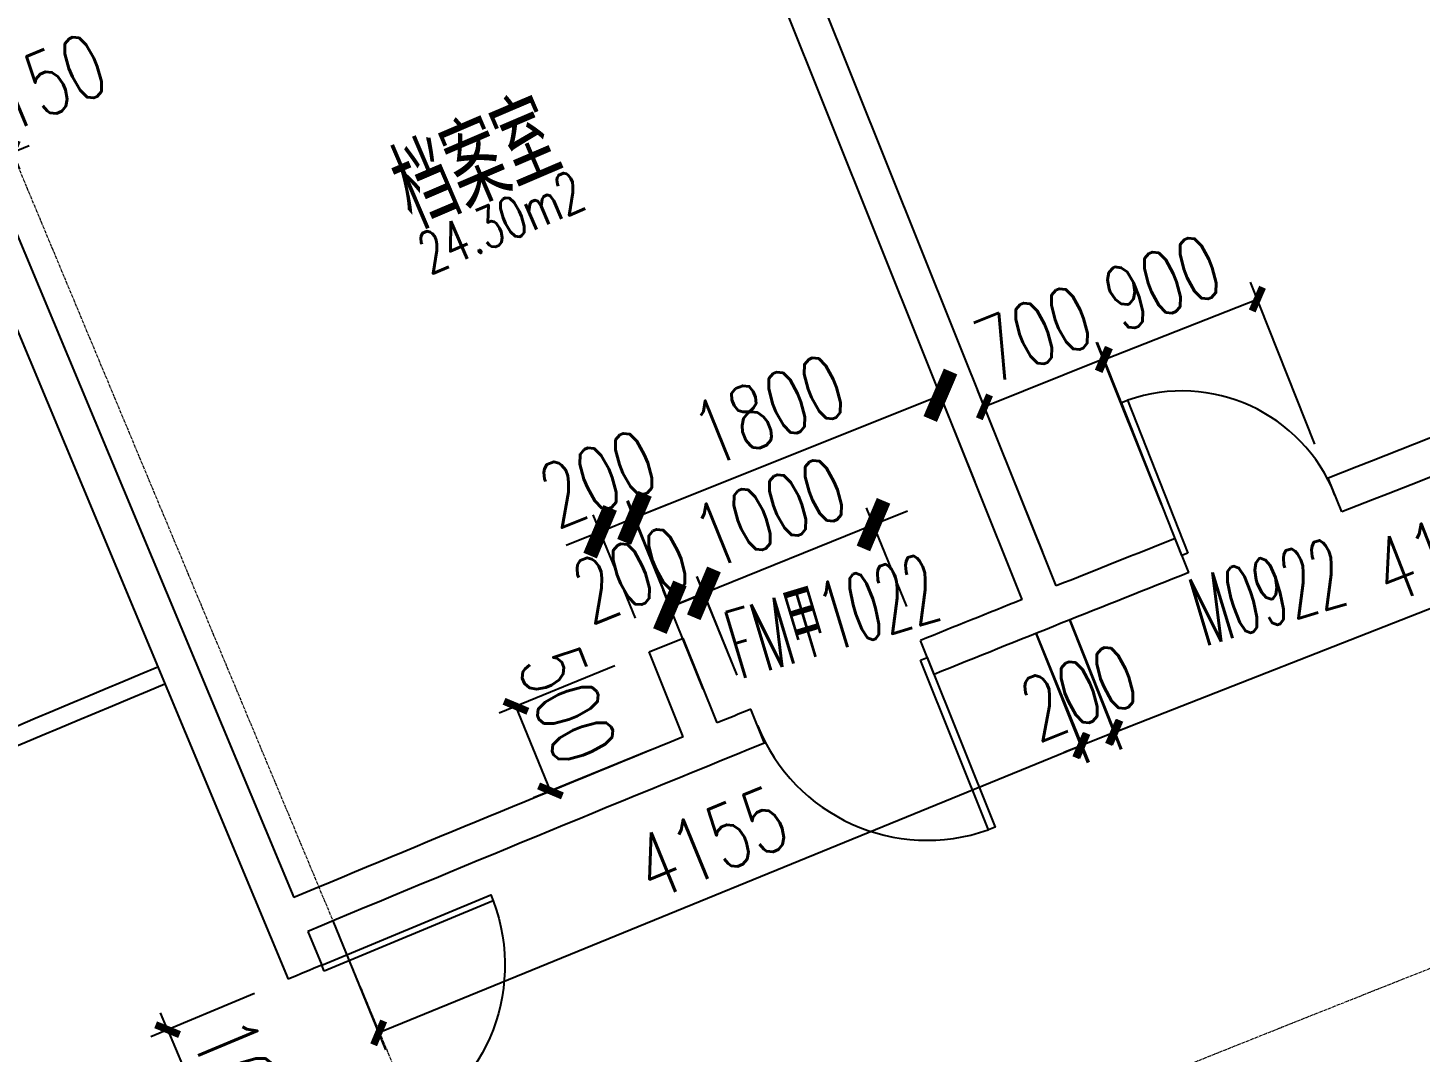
# Model space of a CAD drawing. Header units: millimetres. Extents: x -167 to 12027559, y -6694179 to 6449.
# Drawn here: x 11663045 to 11670658, y -6421630 to -6416026 of the extents above; entities that cross this region are included whole.
import ezdxf
from ezdxf.enums import TextEntityAlignment as Align

# ---------------------------------------------------------------- set-up
doc = ezdxf.new("R2010")
doc.units = ezdxf.units.MM
doc.header["$LTSCALE"] = 10
for name, pattern in [('A1-RG-AXIS$0$CENTER', [50.8, 31.75, -6.35, 6.35, -6.35]), ('A1-RI-F1$0$442 Site - clean$0$HIDDEN2', [0.1875, 0.125, -0.0625]), ('A1-RI-F1$0$442 Site - Ground$0$HIDDEN2', [0.1875, 0.125, -0.0625]), ('A1-RI-F1$0$CENTER2', [1.125, 0.75, -0.125, 0.125, -0.125]), ('A1-RI-F1$0$DASHDOT', [1, 0.5, -0.25, 0, -0.25])]:
    doc.linetypes.add(name, pattern=pattern)
for name, color, linetype in [('A1-RD-1F$0$A-GLAZ', 140, 'Continuous'), ('A1-RG-AXIS$0$A-COLU-HATH', 8, 'Continuous'), ('A1-RG-AXIS$0$A2-RG-AXIS-150$0$A-DIMS-100', 1, 'Continuous'), ('A1-RI-F1$0$0M-防火分区、防烟分区', 30, 'A1-RI-F1$0$DASHDOT'), ('A1-RI-F1$0$442 Site - Ground$0$mry-overhead', 253, 'A1-RI-F1$0$442 Site - Ground$0$HIDDEN2'), ('A1-RI-F1$0$A-DIMS-100', 1, 'Continuous'), ('A1-RI-F1$0$A-DIMS-1：100', 1, 'Continuous'), ('A1-RI-F1$0$A-DOOR', 32, 'Continuous'), ('A1-RI-F1$0$A-FIXT', 55, 'Continuous'), ('A1-RI-F1$0$A-FUZHUXIAN', 55, 'Continuous'), ('A1-RI-F1$0$A-STRS-TREA', 50, 'Continuous'), ('A1-RI-F1$0$A-SYMB-AREA', 4, 'Continuous'), ('A1-RI-F1$0$A-SYMB-NAME', 4, 'Continuous'), ('A1-RI-F1$0$A-WALL', 7, 'Continuous'), ('A1-RI-F1$0$G-ACCS', 7, 'Continuous'), ('A1-RI-F1$0$N-SYMB-DOOR', 13, 'Continuous'), ('A1-RI-F1$0$N-SYMB-DOOR1', 13, 'Continuous'), ('A1-RI-F1$0$N-SYMB-DOOR2', 13, 'Continuous'), ('A1-RI-F1$0$道路中线_内部道路', 3, 'A1-RI-F1$0$CENTER2')]:
    doc.layers.add(name, color=color, linetype=linetype)
doc.layers.add('A1-RG-AXIS$0$A-GRID', color=1, linetype='A1-RG-AXIS$0$CENTER', lineweight=9)
doc.styles.add('A1-RG-AXIS$0$A2-RG-AXIS-150$0$XD2008', font='romans.shx', dxfattribs={"width": 0.7})
doc.styles.add('A1-RI-F1$0$ECADI', font='gbeitc.shx', dxfattribs={"width": 0.7, "bigfont": 'gbcbig.shx'})
doc.styles.add('A1-RI-F1$0$ECADI-SYM', font='simplex.shx', dxfattribs={"width": 0.7, "bigfont": 'hztxt.shx'})
doc.styles.add('A1-RI-F1$0$XD2008', font='txt.shx', dxfattribs={"width": 0.7, "bigfont": 'xd-hztxt.shx'})
doc.dimstyles.new('A1-RG-AXIS$0$A2-RG-AXIS-150$0$XD100', dxfattribs={"dimscale": 100, "dimtxt": 5.5, "dimasz": 1.5, "dimexe": 1, "dimexo": 2, "dimgap": 0.5, "dimtad": 1, "dimdec": 0, "dimdsep": 46, "dimtxsty": 'A1-RG-AXIS$0$A2-RG-AXIS-150$0$XD2008', "dimblk": 'A1-RG-AXIS$0$A2-RG-AXIS-150$0$_ArchTick', "dimcen": 2.5, "dimclrt": 4, "dimaunit": 1, "dimadec": 3, "dimazin": 0, "dimtfac": 1, "dimtdec": 0, "dimtix": 1, "dimtmove": 0, "dimatfit": 3, "dimfxl": 0, "dimtolj": 1, "dimtzin": 0, "dimarcsym": 0})
doc.dimstyles.new('A1-RI-F1$0$XD100$0', dxfattribs={"dimscale": 100, "dimtxt": 3.5, "dimasz": 2, "dimexe": 1, "dimexo": 2, "dimgap": 1, "dimtad": 1, "dimdec": 0, "dimdsep": 46, "dimtxsty": 'A1-RI-F1$0$XD2008', "dimblk1": 'A1-RI-F1$0$_ArchTick', "dimblk2": 'A1-RI-F1$0$_ArchTick', "dimsah": 1, "dimcen": 2.5, "dimclrd": 1, "dimclre": 1, "dimclrt": 4, "dimaunit": 1, "dimadec": 0, "dimazin": 0, "dimtfac": 1, "dimtdec": 0, "dimtix": 1, "dimtmove": 2, "dimatfit": 3, "dimfxl": 0, "dimtolj": 1, "dimtzin": 0, "dimarcsym": 0})

# ---------------------------------------------------------------- blocks, each defined once
blk = doc.blocks.new('A1-RI-F1$0$A-X-D2-60$0$d900')
at = {"layer": 'A1-RI-F1$0$A-DOOR'}
blk.add_lwpolyline([(1255688.4, 177571.7), (1255688.4, 177606.7), (1256588.5, 177606.7), (1256588.5, 177571.7)], close=True, dxfattribs=at)
blk.add_arc((1255688.4, 177606.7), 900, 270.04509, 357.6771, dxfattribs=at)
blk = doc.blocks.new('A1-RI-F1$0$A-X-D2-60$0$d1000')
at = {"layer": 'A1-RI-F1$0$A-DOOR'}
blk.add_lwpolyline([(1257258.4, 175906.7), (1257258.4, 175941.7), (1256258.2, 175941.7), (1256258.2, 175906.7)], close=True, dxfattribs=at)
blk.add_arc((1257257.6, 175941.7), 1000, 182.00579, 269.95491, dxfattribs=at)
blk = doc.blocks.new('A1-RI-F1$0$5erhfh')
at = {"layer": 'A1-RI-F1$0$A-SYMB-AREA', "style": 'A1-RI-F1$0$ECADI', "width": 0.7}
blk.add_attdef('340M2', text='', height=2.5, dxfattribs=at).set_placement((0, 1.25), align=Align.MIDDLE_LEFT)
at = {"layer": 'A1-RI-F1$0$A-SYMB-NAME', "style": 'A1-RI-F1$0$ECADI', "width": 0.7}
blk.add_attdef('CHINESENAME', (-12.29, 3.09), '', height=4.5, dxfattribs=at)
blk = doc.blocks.new('A1-RG-AXIS$0$A2-RG-AXIS-150$0$_ArchTick')
at = {"color": 0, "linetype": 'ByBlock', "const_width": 0.4}
blk.add_lwpolyline([(-0.5, -0.5), (0.5, 0.5)], dxfattribs=at)
blk = doc.blocks.new('*D681')
at = {"layer": 'A1-RG-AXIS$0$A2-RG-AXIS-150$0$A-DIMS-100', "color": 0, "lineweight": -2, "ltscale": 3}
for p, q in [((11670910, -6387267.3), (11670915.9, -6387284)), ((11580897.2, -6435951), (11580908, -6435965))]:
    blk.add_line(p, q, dxfattribs=at)
blk.add_arc((11778731.9, -6694178.6), 325182.4, 109.357031, 127.456634, dxfattribs=at)
at = {"layer": 'Defpoints', "color": 0, "ltscale": 3}
for p in [(11670976.3, -6387456), (11639299.9, -6400406.2), (11581018.9, -6436109.7), (11778731.9, -6694178.6)]:
    blk.add_point(p, dxfattribs=at)
at = {"layer": 'A1-RG-AXIS$0$A2-RG-AXIS-150$0$A-DIMS-100', "color": 0, "lineweight": -2, "ltscale": 3, "xscale": 150, "yscale": 150, "zscale": 150}
for p, rotation in [((11670949, -6387378.3), 19.35703132825471), ((11580968.8, -6436044.4), 217.4566338573137)]:
    blk.add_blockref('A1-RG-AXIS$0$A2-RG-AXIS-150$0$_ArchTick', p, dxfattribs=dict(at, rotation=rotation))
at = {"layer": 'A1-RG-AXIS$0$A2-RG-AXIS-150$0$A-DIMS-100', "color": 4, "ltscale": 3, "insert": (11623903.2, -6407910.6), "char_height": 375, "attachment_point": 5, "rotation": 28.40683, "style": 'A1-RG-AXIS$0$A2-RG-AXIS-150$0$XD2008'}
blk.add_mtext('\\A1;18°5\'59"', dxfattribs=at)
blk = doc.blocks.new('A1-RG-AXIS$0$colu')
at = {"layer": 'A1-RG-AXIS$0$A-COLU-HATH', "linetype": 'ByBlock'}
h = blk.add_hatch(dxfattribs=at)
h.set_pattern_fill('ANSI31', color=256, scale=888, angle=11, style=0)
h.set_pattern_definition([(56, (-5304, 12651), (-92.02317055, 62.0704123), [])])
h.paths.add_polyline_path([(11591264.2, -6433838.8), (11591158.5, -6433556.8), (11590222.1, -6433907.7), (11590399.9, -6434382.1)])
h.paths.add_polyline_path([(11582705.6, -6437301.3), (11582516, -6436795.2), (11581579.6, -6437146.1), (11581701, -6437474.4)])
h.paths.add_polyline_path([(11590471.6, -6449023.6), (11591079.8, -6449817.4), (11591635.4, -6449391.7), (11591027.3, -6448597.9)])
h.paths.add_polyline_path([(11597647.1, -6443800.1), (11598173.7, -6444529.9), (11598741.4, -6444120.4), (11598214.8, -6443390.5)])
h.paths.add_polyline_path([(11585545.5, -6442593.7), (11586153.7, -6443387.5), (11586709.3, -6442961.8), (11586101.2, -6442168)])
h.paths.add_polyline_path([(11592849.2, -6437150.3), (11593375.8, -6437880.2), (11593943.4, -6437470.6), (11593416.8, -6436740.7)])
h.paths.add_polyline_path([(11606394.6, -6455923.8), (11606921.2, -6456653.6), (11607488.9, -6456244), (11606962.3, -6455514.2)])
h.paths.add_polyline_path([(11601625.9, -6449314.5), (11602152.5, -6450044.4), (11602720.2, -6449634.8), (11602193.6, -6448905)])
edge = h.paths.add_edge_path()
edge.add_arc((11595249.5, -6454684.4), 425, 0, 360)
edge = h.paths.add_edge_path()
edge.add_arc((11600175.9, -6461114.9), 425, 0, 360)
h.paths.add_polyline_path([(11613306.9, -6451073.5), (11613812.4, -6451818.2), (11614391.5, -6451425.1), (11613886.1, -6450680.4)])
h.paths.add_polyline_path([(11620355.7, -6446423.7), (11620839.5, -6447182.6), (11621429.7, -6446806.3), (11620945.9, -6446047.4)])
h.paths.add_polyline_path([(11615974.2, -6439551.7), (11616458.1, -6440310.5), (11617048.3, -6439934.2), (11616564.5, -6439175.3)])
h.paths.add_polyline_path([(11608730, -6444330.1), (11609235.4, -6445074.8), (11609814.6, -6444681.6), (11609309.2, -6443937)])
h.paths.add_polyline_path([(11600306.1, -6431918.8), (11600811.6, -6432663.5), (11601390.7, -6432270.4), (11600885.3, -6431525.7)])
h.paths.add_polyline_path([(11607910.2, -6426903.7), (11608394.1, -6427662.5), (11608984.3, -6427286.2), (11608500.5, -6426527.3)])
h.paths.add_polyline_path([(11630302.3, -6423284.6), (11630692.9, -6423982.7), (11631129.2, -6423738.6), (11630738.6, -6423040.4)])
h.paths.add_polyline_path([(11626248.1, -6416039.2), (11626638.7, -6416737.4), (11627075.1, -6416493.2), (11626684.4, -6415795.1)])
h.paths.add_polyline_path([(11627535, -6441978.3), (11627996.9, -6442750.7), (11628597.7, -6442391.5), (11628135.8, -6441619.1)])
h.paths.add_polyline_path([(11634839, -6437740.8), (11635278.5, -6438526.2), (11635889.4, -6438184.4), (11635449.9, -6437399)])
h.paths.add_polyline_path([(11615655.2, -6422108.9), (11616117.1, -6422881.3), (11616717.9, -6422522.1), (11616256, -6421749.7)])
h.paths.add_polyline_path([(11619863.2, -6429146.9), (11620325, -6429919.3), (11620925.8, -6429560.1), (11620464, -6428787.6)])
h.paths.add_polyline_path([(11630859.3, -6430628.5), (11631298.8, -6431413.9), (11631909.7, -6431072.1), (11631470.2, -6430286.7)])
h.paths.add_polyline_path([(11627538.8, -6424694.4), (11627978.3, -6425479.8), (11628589.1, -6425138), (11628149.7, -6424352.6)])
h.paths.add_polyline_path([(11623352.7, -6434983.2), (11623814.5, -6435755.7), (11624415.3, -6435396.5), (11623953.5, -6434624)])
h.paths.add_polyline_path([(11623534.7, -6417538.5), (11623974.1, -6418323.9), (11624585, -6417982.1), (11624145.5, -6417196.7)])
h.paths.add_polyline_path([(11635339.1, -6420464.1), (11635755.9, -6421261.8), (11636376.3, -6420937.7), (11635959.6, -6420140)])
h.paths.add_polyline_path([(11645506.5, -6407137.9), (11645842, -6407864.2), (11645388.1, -6408073.9), (11645052.6, -6407347.6)])
h.paths.add_polyline_path([(11648218.5, -6414201.1), (11648554, -6414927.4), (11649007.9, -6414717.7), (11648672.4, -6413991.5)])
h.paths.add_polyline_path([(11649797, -6429903.6), (11650190.6, -6430712.9), (11650820.1, -6430406.7), (11650426.4, -6429597.4)])
h.paths.add_polyline_path([(11632162.7, -6412872.3), (11631542.2, -6413196.4), (11632283.1, -6414614.6), (11632903.5, -6414290.4)])
h.paths.add_polyline_path([(11648552.6, -6404922.5), (11647914.6, -6405210.5), (11648572.8, -6406668.9), (11649210.9, -6406380.9)])
h.paths.add_polyline_path([(11638487.9, -6426491.2), (11638904.6, -6427288.9), (11639525, -6426964.7), (11639108.3, -6426167.1)])
h.paths.add_polyline_path([(11646232.1, -6422574.6), (11646625.7, -6423383.9), (11647255.2, -6423077.7), (11646861.6, -6422268.4)])
h.paths.add_polyline_path([(11643257.7, -6416459.6), (11643651.4, -6417268.9), (11644280.8, -6416962.8), (11643887.2, -6416153.4)])
edge = h.paths.add_edge_path()
edge.add_arc((11640554, -6410100.5), 425, 0, 360)
h.paths.add_polyline_path([(11642261.7, -6433714.8), (11642678.5, -6434512.5), (11643298.9, -6434188.4), (11642882.2, -6433390.7)])
h.paths.add_polyline_path([(11657438.5, -6426310.3), (11657808.8, -6427130.6), (11658446.8, -6426842.6), (11658076.5, -6426022.3)])
h.paths.add_polyline_path([(11654085.6, -6418882), (11654455.8, -6419702.3), (11655093.8, -6419414.3), (11654723.6, -6418594)])
h.paths.add_polyline_path([(11659423.4, -6409140.7), (11659769.9, -6409971.3), (11660416, -6409701.8), (11660069.4, -6408871.2)])
h.paths.add_polyline_path([(11651288, -6412684.1), (11651658.2, -6413504.4), (11652296.3, -6413216.4), (11651926, -6412396.1)])
h.paths.add_polyline_path([(11672567.5, -6404094.9), (11672841.4, -6404846.5), (11673311.2, -6404675.2), (11673037.2, -6403923.6)])
h.paths.add_polyline_path([(11669749.3, -6396288.4), (11670092.2, -6397229.1), (11670561.8, -6397057.7), (11670219.1, -6396117.2)])
h.paths.add_polyline_path([(11678236.4, -6409177.5), (11678567.9, -6410121), (11679228.3, -6409889), (11678896.8, -6408945.5)])
h.paths.add_polyline_path([(11675949.4, -6402667.6), (11676280.8, -6403611.1), (11676941.3, -6403379), (11676609.8, -6402435.6)])
h.paths.add_polyline_path([(11662041.8, -6415416.4), (11662388.4, -6416247), (11663034.4, -6415977.4), (11662687.8, -6415146.8)])
h.paths.add_polyline_path([(11670094.3, -6412180.7), (11670416.9, -6413020.9), (11671070.4, -6412770), (11670747.8, -6411929.8)])
h.paths.add_polyline_path([(11656265.8, -6401573.1), (11656650.9, -6402495.9), (11657296.9, -6402226.4), (11656911.8, -6401303.5)])
h.paths.add_polyline_path([(11664718.2, -6398177.2), (11665076.6, -6399110.8), (11665730.1, -6398859.9), (11665371.7, -6397926.3)])
h.paths.add_polyline_path([(11667657.1, -6405832.5), (11667979.7, -6406672.7), (11668633.2, -6406421.8), (11668310.6, -6405581.6)])
h.paths.add_polyline_path([(11673264.6, -6395025.5), (11673596.1, -6395968.9), (11674256.5, -6395736.9), (11673925, -6394793.5)])
edge = h.paths.add_edge_path()
edge.add_arc((11681417.1, -6417175.4), 425, 0, 360)
h.paths.add_polyline_path([(11673015.3, -6419789.2), (11673337.9, -6420629.5), (11673991.4, -6420378.6), (11673668.8, -6419538.4)])
h.paths.add_polyline_path([(11665180.1, -6422937.9), (11665526.7, -6423768.5), (11666172.7, -6423499), (11665826.1, -6422668.4)])
blk = doc.blocks.new('A1-RI-F1$0$_ArchTick')
at = {"color": 0, "linetype": 'ByBlock', "const_width": 0.4}
blk.add_lwpolyline([(-0.5, -0.5), (0.5, 0.5)], dxfattribs=at)
blk = doc.blocks.new('*D226')
at = {"layer": 'A1-RI-F1$0$A-DIMS-100', "color": 1, "lineweight": -2}
for p, q in [((11668742, -6419264.9), (11669025.1, -6419972)), ((11668556.3, -6419339.3), (11668839.5, -6420046.3)), ((11668987.9, -6419879.1), (11668802.3, -6419953.5)), ((11668987.9, -6419879.1), (11669080.8, -6419841.9)), ((11668802.3, -6419953.5), (11668709.5, -6419990.7))]:
    blk.add_line(p, q, dxfattribs=at)
at = {"layer": 'Defpoints', "color": 0}
for p in [(11668667.6, -6419079.3), (11668482, -6419153.6), (11668802.3, -6419953.5)]:
    blk.add_point(p, dxfattribs=at)
at = {"layer": 'A1-RI-F1$0$A-DIMS-100', "color": 1, "lineweight": -2, "xscale": 100, "yscale": 100, "zscale": 100}
for p, rotation in [((11668987.9, -6419879.1), 201.8251562226424), ((11668802.3, -6419953.5), 21.82515622264239)]:
    blk.add_blockref('A1-RI-F1$0$_ArchTick', p, dxfattribs=dict(at, rotation=rotation))
at = {"layer": 'A1-RI-F1$0$A-DIMS-100', "color": 4, "insert": (11668792.9, -6419661), "char_height": 350, "attachment_point": 5, "rotation": 21.82516, "style": 'A1-RI-F1$0$XD2008'}
blk.add_mtext('\\A1;200', dxfattribs=at)
blk = doc.blocks.new('*D227')
at = {"layer": 'A1-RI-F1$0$A-DIMS-100', "color": 1, "lineweight": -2}
for p, q in [((11672608.6, -6417749.3), (11672886.3, -6418457.9)), ((11668981.9, -6419880.9), (11672849.8, -6418364.8)), ((11668740.6, -6419265.5), (11669018.3, -6419974))]:
    blk.add_line(p, q, dxfattribs=at)
at = {"layer": 'Defpoints', "color": 0}
for p in [(11672535.6, -6417563.1), (11672849.8, -6418364.8), (11668667.6, -6419079.3)]:
    blk.add_point(p, dxfattribs=at)
at = {"layer": 'A1-RI-F1$0$A-DIMS-100', "color": 1, "lineweight": -2, "xscale": 100, "yscale": 100, "zscale": 100}
for p, rotation in [((11672849.8, -6418364.8), 21.40413446445439), ((11668981.9, -6419880.9), 201.4041344644544)]:
    blk.add_blockref('A1-RI-F1$0$_ArchTick', p, dxfattribs=dict(at, rotation=rotation))
at = {"layer": 'A1-RI-F1$0$A-DIMS-100', "color": 4, "insert": (11670815.5, -6418866.8), "char_height": 350, "attachment_point": 5, "rotation": 21.40413, "style": 'A1-RI-F1$0$XD2008'}
blk.add_mtext('\\A1;4155', dxfattribs=at)
blk = doc.blocks.new('*D228')
at = {"layer": 'A1-RI-F1$0$A-DIMS-100', "color": 1, "lineweight": -2}
for p, q in [((11668557.7, -6419338.7), (11668846, -6420043.7)), ((11668808.2, -6419951.1), (11664962.9, -6421524)), ((11664712.4, -6420911.6), (11665000.7, -6421616.5))]:
    blk.add_line(p, q, dxfattribs=at)
at = {"layer": 'Defpoints', "color": 0}
for p in [(11668482, -6419153.6), (11664636.6, -6420726.5), (11664962.9, -6421524)]:
    blk.add_point(p, dxfattribs=at)
at = {"layer": 'A1-RI-F1$0$A-DIMS-100', "color": 1, "lineweight": -2, "xscale": 100, "yscale": 100, "zscale": 100}
for p, rotation in [((11668808.2, -6419951.1), 22.24618074132952), ((11664962.9, -6421524), 202.2461807413295)]:
    blk.add_blockref('A1-RI-F1$0$_ArchTick', p, dxfattribs=dict(at, rotation=rotation))
at = {"layer": 'A1-RI-F1$0$A-DIMS-100', "color": 4, "insert": (11666781.4, -6420483), "char_height": 350, "attachment_point": 5, "rotation": 22.24618, "style": 'A1-RI-F1$0$XD2008'}
blk.add_mtext('\\A1;4155', dxfattribs=at)
blk = doc.blocks.new('*D367')
at = {"layer": 'A1-RI-F1$0$A-DIMS-100', "color": 1, "lineweight": -2}
for p, q in [((11666253.9, -6419516.8), (11665620.9, -6419775.2)), ((11665902.5, -6420200.3), (11665713.5, -6419737.4)), ((11666442.9, -6419979.7), (11665809.9, -6420238.1))]:
    blk.add_line(p, q, dxfattribs=at)
at = {"layer": 'Defpoints', "color": 0}
for p in [(11666439.1, -6419441.2), (11665713.5, -6419737.4), (11666628.1, -6419904.1)]:
    blk.add_point(p, dxfattribs=at)
at = {"layer": 'A1-RI-F1$0$A-DIMS-100', "color": 1, "lineweight": -2, "xscale": 100, "yscale": 100, "zscale": 100}
for p, rotation in [((11665713.5, -6419737.4), 112.2112493053687), ((11665902.5, -6420200.3), 292.2112493053687)]:
    blk.add_blockref('A1-RI-F1$0$_ArchTick', p, dxfattribs=dict(at, rotation=rotation))
at = {"layer": 'A1-RI-F1$0$A-DIMS-100', "color": 4, "insert": (11665997.5, -6419732.1), "char_height": 350, "attachment_point": 5, "rotation": 292.21125, "style": 'A1-RI-F1$0$XD2008'}
blk.add_mtext('\\A1;500', dxfattribs=at)
blk = doc.blocks.new('*D368')
at = {"layer": 'A1-RI-F1$0$A-DIMS-100', "color": 1, "lineweight": -2}
for p, q in [((11666551.7, -6419179.1), (11666321.2, -6418614.5)), ((11666359, -6418707.1), (11666544.2, -6418631.5)), ((11666366.6, -6419254.7), (11666136, -6418690.1)), ((11666173.8, -6418782.7), (11666359, -6418707.1)), ((11666173.8, -6418782.7), (11665988.7, -6418858.3))]:
    blk.add_line(p, q, dxfattribs=at)
at = {"layer": 'Defpoints', "color": 0}
for p in [(11666359, -6418707.1), (11666627.3, -6419364.3), (11666442.2, -6419439.9)]:
    blk.add_point(p, dxfattribs=at)
at = {"layer": 'A1-RI-F1$0$A-DIMS-100', "color": 1, "lineweight": -2, "xscale": 200, "yscale": 200, "zscale": 200}
for p, rotation in [((11666359, -6418707.1), 202.2112493050456), ((11666173.8, -6418782.7), 22.21124930504551)]:
    blk.add_blockref('A1-RI-F1$0$_ArchTick', p, dxfattribs=dict(at, rotation=rotation))
at = {"layer": 'A1-RI-F1$0$A-DIMS-100', "color": 4, "insert": (11666162.5, -6418490.3), "char_height": 350, "attachment_point": 5, "rotation": 22.21125, "style": 'A1-RI-F1$0$XD2008'}
blk.add_mtext('\\A1;200', dxfattribs=at)
blk = doc.blocks.new('*D369')
at = {"layer": 'A1-RI-F1$0$A-DIMS-100', "color": 1, "lineweight": -2}
for p, q in [((11668224, -6418509.4), (11667997.2, -6417943.3)), ((11666363.4, -6418705.3), (11668034.4, -6418036.1)), ((11666553, -6419178.6), (11666326.3, -6418612.5))]:
    blk.add_line(p, q, dxfattribs=at)
at = {"layer": 'Defpoints', "color": 0}
for p in [(11668034.4, -6418036.1), (11668298.3, -6418695.1), (11666627.3, -6419364.3)]:
    blk.add_point(p, dxfattribs=at)
at = {"layer": 'A1-RI-F1$0$A-DIMS-100', "color": 1, "lineweight": -2, "xscale": 200, "yscale": 200, "zscale": 200}
for p, rotation in [((11668034.4, -6418036.1), 21.82530261012198), ((11666363.4, -6418705.3), 201.825302610122)]:
    blk.add_blockref('A1-RI-F1$0$_ArchTick', p, dxfattribs=dict(at, rotation=rotation))
at = {"layer": 'A1-RI-F1$0$A-DIMS-100', "color": 4, "insert": (11667096.7, -6418115.4), "char_height": 350, "attachment_point": 5, "rotation": 21.8253, "style": 'A1-RI-F1$0$XD2008'}
blk.add_mtext('\\A1;1800', dxfattribs=at)
blk = doc.blocks.new('A1-RD-1F')
at = {"layer": 'A1-RD-1F$0$A-GLAZ', "ltscale": 0.25}
for radius, start, end in [(292800, 108.984811, 127.828852), (292500, 108.926088, 127.887577)]:
    blk.add_arc((11778729.3, -6694180.2), radius, start, end, dxfattribs=at)
blk = doc.blocks.new('*D629')
at = {"layer": 'A1-RI-F1$0$A-DIMS-100', "color": 1, "lineweight": -2}
for p, q in [((11670081.2, -6418303), (11669730.7, -6417417)), ((11668930.6, -6417841.1), (11669767.5, -6417510)), ((11669244.3, -6418634), (11668893.8, -6417748.1))]:
    blk.add_line(p, q, dxfattribs=at)
at = {"layer": 'Defpoints', "color": 0}
for p in [(11669767.5, -6417510), (11670154.7, -6418488.9), (11669317.8, -6418820)]:
    blk.add_point(p, dxfattribs=at)
at = {"layer": 'A1-RI-F1$0$A-DIMS-100', "color": 1, "lineweight": -2, "xscale": 100, "yscale": 100, "zscale": 100}
for p, rotation in [((11669767.5, -6417510), 21.58344184262928), ((11668930.6, -6417841.1), 201.5834418426292)]:
    blk.add_blockref('A1-RI-F1$0$_ArchTick', p, dxfattribs=dict(at, rotation=rotation))
at = {"layer": 'A1-RI-F1$0$A-DIMS-100', "color": 4, "insert": (11669247.9, -6417419.8), "char_height": 350, "attachment_point": 5, "rotation": 21.58344, "style": 'A1-RI-F1$0$XD2008'}
blk.add_mtext('\\A1;900', dxfattribs=at)
blk = doc.blocks.new('*D630')
at = {"layer": 'A1-RI-F1$0$A-DIMS-100', "color": 1, "lineweight": -2}
for p, q in [((11669243.5, -6418634.3), (11668887.9, -6417746.4)), ((11668925, -6417839.2), (11668275.2, -6418099.4)), ((11668593.7, -6418894.6), (11668238, -6418006.6))]:
    blk.add_line(p, q, dxfattribs=at)
at = {"layer": 'Defpoints', "color": 0}
for p in [(11668275.2, -6418099.4), (11669317.8, -6418820), (11668668, -6419080.3)]:
    blk.add_point(p, dxfattribs=at)
at = {"layer": 'A1-RI-F1$0$A-DIMS-100', "color": 1, "lineweight": -2, "xscale": 100, "yscale": 100, "zscale": 100}
for p, rotation in [((11668925, -6417839.2), 21.82530261004787), ((11668275.2, -6418099.4), 201.8253026100479)]:
    blk.add_blockref('A1-RI-F1$0$_ArchTick', p, dxfattribs=dict(at, rotation=rotation))
at = {"layer": 'A1-RI-F1$0$A-DIMS-100', "color": 4, "insert": (11668544.9, -6417697.7), "char_height": 350, "attachment_point": 5, "rotation": 21.8253, "style": 'A1-RI-F1$0$XD2008'}
blk.add_mtext('\\A1;700', dxfattribs=at)
blk = doc.blocks.new('A1-RI-F1$0$mc')
at = {"layer": 'A1-RI-F1$0$N-SYMB-DOOR', "style": 'A1-RI-F1$0$ECADI-SYM', "width": 0.7}
for tag, p in [('门窗主编号1', (55.7, -311.3)), ('门窗主编号2', (667.6, -311.3))]:
    blk.add_attdef(tag, p, '', height=180, dxfattribs=at)
at = {"layer": 'A1-RI-F1$0$N-SYMB-DOOR', "style": 'A1-RI-F1$0$ECADI-SYM', "width": 0.7, "flags": 1}
for tag, p in [('洞口尺寸(宽X高)', (55.6, -717.2)), ('备注', (57.1, -921.2))]:
    blk.add_attdef(tag, p, '', height=180, dxfattribs=at)
at = {"layer": 'A1-RI-F1$0$N-SYMB-DOOR1', "style": 'A1-RI-F1$0$ECADI-SYM', "width": 0.7}
blk.add_attdef('门窗辅编号1', (55.7, -516.1), '', height=180, dxfattribs=at)
at = {"layer": 'A1-RI-F1$0$N-SYMB-DOOR2', "style": 'A1-RI-F1$0$ECADI-SYM', "width": 0.7}
blk.add_attdef('门窗辅编号2', (311.5, -516.1), '', height=180, dxfattribs=at)
blk = doc.blocks.new('*D642')
at = {"layer": 'A1-RI-F1$0$A-DIMS-1：100', "color": 1, "linetype": 'ByBlock', "lineweight": -2}
for p, q in [((11664283.3, -6421307.8), (11663716.6, -6421545)), ((11663808.8, -6421506.4), (11663770.2, -6421414.2)), ((11663808.8, -6421506.4), (11664195, -6422428.9)), ((11664669.4, -6422230.3), (11664102.8, -6422467.5)), ((11664195, -6422428.9), (11664233.6, -6422521.1))]:
    blk.add_line(p, q, dxfattribs=at)
at = {"layer": 'Defpoints', "color": 0, "linetype": 'ByBlock'}
for p in [(11664467.7, -6421230.6), (11664853.9, -6422153), (11664195, -6422428.9)]:
    blk.add_point(p, dxfattribs=at)
at = {"layer": 'A1-RI-F1$0$A-DIMS-1：100', "color": 1, "linetype": 'ByBlock', "lineweight": -2, "xscale": 100, "yscale": 100, "zscale": 100}
for p, rotation in [((11663808.8, -6421506.4), 292.7156393769997), ((11664195, -6422428.9), 112.7156393769998)]:
    blk.add_blockref('A1-RI-F1$0$_ArchTick', p, dxfattribs=dict(at, rotation=rotation))
at = {"layer": 'A1-RI-F1$0$A-DIMS-1：100', "color": 4, "linetype": 'ByBlock', "insert": (11664255.6, -6421861.5), "char_height": 350, "attachment_point": 5, "rotation": 292.71564, "style": 'A1-RI-F1$0$XD2008'}
blk.add_mtext('\\A1;1000', dxfattribs=at)
blk = doc.blocks.new('*D645')
at = {"layer": 'A1-RI-F1$0$A-DIMS-1：100', "color": 1, "linetype": 'ByBlock', "lineweight": -2}
for p, q in [((11662788.4, -6416296.8), (11662998.3, -6416799.9)), ((11662650, -6416354.6), (11662859.9, -6416857.7)), ((11662959.8, -6416707.6), (11663052.1, -6416669.1)), ((11662821.4, -6416765.4), (11662729.1, -6416803.9)), ((11662821.4, -6416765.4), (11662959.8, -6416707.6))]:
    blk.add_line(p, q, dxfattribs=at)
at = {"layer": 'Defpoints', "color": 0, "linetype": 'ByBlock'}
for p in [(11662711.4, -6416112.2), (11662573, -6416170), (11662959.8, -6416707.6)]:
    blk.add_point(p, dxfattribs=at)
at = {"layer": 'A1-RI-F1$0$A-DIMS-1：100', "color": 1, "linetype": 'ByBlock', "lineweight": -2, "xscale": 100, "yscale": 100, "zscale": 100}
for p, rotation in [((11662959.8, -6416707.6), 202.647871445773), ((11662821.4, -6416765.4), 22.64787144577307)]:
    blk.add_blockref('A1-RI-F1$0$_ArchTick', p, dxfattribs=dict(at, rotation=rotation))
at = {"layer": 'A1-RI-F1$0$A-DIMS-1：100', "color": 4, "linetype": 'ByBlock', "insert": (11663153.2, -6416324.4), "char_height": 350, "attachment_point": 5, "rotation": 22.64787, "style": 'A1-RI-F1$0$XD2008'}
blk.add_mtext('\\A1;150', dxfattribs=at)
blk = doc.blocks.new('A1-RI-F1$0$A$C6B365CFD')
at = {"layer": 'A1-RI-F1$0$道路中线_内部道路', "ltscale": 10}
blk.add_arc((240588.4, -192829.3), 331118.5, 95.274126, 136.563345, dxfattribs=at)
blk = doc.blocks.new('*D93')
at = {"layer": 'A1-RI-F1$0$A-DIMS-100', "color": 1, "lineweight": -2}
for p, q in [((11666923, -6419567.8), (11666702.8, -6419027.5)), ((11666737.8, -6419643.2), (11666517.6, -6419103)), ((11666555.3, -6419195.6), (11666740.5, -6419120.1))]:
    blk.add_line(p, q, dxfattribs=at)
at = {"layer": 'Defpoints', "color": 0}
for p in [(11666740.5, -6419120.1), (11666998.4, -6419753), (11666813.2, -6419828.5)]:
    blk.add_point(p, dxfattribs=at)
at = {"layer": 'A1-RI-F1$0$A-DIMS-100', "color": 1, "lineweight": -2, "xscale": 200, "yscale": 200, "zscale": 200}
for p, rotation in [((11666740.5, -6419120.1), 22.17322565208337), ((11666555.3, -6419195.6), 202.1732256520834)]:
    blk.add_blockref('A1-RI-F1$0$_ArchTick', p, dxfattribs=dict(at, rotation=rotation))
at = {"layer": 'A1-RI-F1$0$A-DIMS-100', "color": 4, "insert": (11666344.1, -6419015.5), "char_height": 350, "attachment_point": 5, "rotation": 22.17323, "style": 'A1-RI-F1$0$XD2008'}
blk.add_mtext('\\A1;200', dxfattribs=at)
blk = doc.blocks.new('*D94')
at = {"layer": 'A1-RI-F1$0$A-DIMS-100', "color": 1, "lineweight": -2}
for p, q in [((11667850.2, -6419192.1), (11667630.9, -6418651)), ((11667668.5, -6418743.7), (11667853.9, -6418668.6)), ((11666741.7, -6419119.3), (11667668.5, -6418743.7)), ((11666923.3, -6419567.6), (11666704.1, -6419026.6)), ((11666741.7, -6419119.3), (11666556.3, -6419194.4))]:
    blk.add_line(p, q, dxfattribs=at)
at = {"layer": 'Defpoints', "color": 0}
for p in [(11667668.5, -6418743.7), (11667925.3, -6419377.4), (11666998.4, -6419753)]:
    blk.add_point(p, dxfattribs=at)
at = {"layer": 'A1-RI-F1$0$A-DIMS-100', "color": 1, "lineweight": -2, "xscale": 200, "yscale": 200, "zscale": 200}
for p, rotation in [((11667668.5, -6418743.7), 202.0572020348537), ((11666741.7, -6419119.3), 22.0572020348537)]:
    blk.add_blockref('A1-RI-F1$0$_ArchTick', p, dxfattribs=dict(at, rotation=rotation))
at = {"layer": 'A1-RI-F1$0$A-DIMS-100', "color": 4, "insert": (11667101.8, -6418676.6), "char_height": 350, "attachment_point": 5, "rotation": 22.0572, "style": 'A1-RI-F1$0$XD2008'}
blk.add_mtext('\\A1;1000', dxfattribs=at)
blk = doc.blocks.new('A1-RG-AXIS')
at = {"layer": 'A1-RG-AXIS$0$A-GRID', "linetype": 'A1-RG-AXIS$0$CENTER', "ltscale": 0.05}
blk.add_lwpolyline([(11682866.1, -6392336.6, 0.10373), (11569674.9, -6456283.6, 0.10373)], format="xyb", dxfattribs=at)
blk.add_lwpolyline([(11669336.1, -6431989.7), (11653315.8, -6393593.7)], dxfattribs=at)
at = {"layer": 'A1-RG-AXIS$0$A-GRID', "ltscale": 0.05}
for points in [[(11690526.8, -6414141.5, 0.104527), (11584753.6, -6473784.9)], [(11691982.8, -6418505.6, 0.104638), (11587756.3, -6477270.1)]]:
    blk.add_lwpolyline(points, format="xyb", dxfattribs=at)
at = {"layer": 'A1-RG-AXIS$0$A-GRID', "linetype": 'A1-RG-AXIS$0$CENTER', "ltscale": 0.05}
blk.add_arc((11778731.9, -6694178.6), 308600, 107.574373, 131.323037, dxfattribs=at)
at = {"layer": 'A1-RG-AXIS$0$A-GRID', "ltscale": 0.05}
blk.add_arc((11778731.9, -6694178.6), 301700, 107.53359, 131.336201, dxfattribs=at)
at = {"layer": 'A1-RG-AXIS$0$A-COLU-HATH', "linetype": 'ByBlock'}
blk.add_blockref('A1-RG-AXIS$0$colu', (0, 0), dxfattribs=at)
at = {"layer": 'A1-RG-AXIS$0$A2-RG-AXIS-150$0$A-DIMS-100', "ltscale": 3}
dim = blk.add_angular_dim_3p(base=(11639299.9, -6400406.2), center=(11778731.9, -6694178.6), p1=(11670976.3, -6387456), p2=(11581018.9, -6436109.7), dimstyle='A1-RG-AXIS$0$A2-RG-AXIS-150$0$XD100', override={"dimtxt": 3.75, "dimadec": 4}, dxfattribs=at)
dim.commit()
dim.dimension.update_dxf_attribs({"geometry": '*D681', "text_midpoint": (11623903.2, -6407910.6)})
blk = doc.blocks.new('A1-RI-F1')
at = {"layer": 'A1-RI-F1$0$0M-防火分区、防烟分区', "const_width": 100}
blk.add_lwpolyline([(11654015.4, -6417268, -0.013948), (11669650.1, -6410744.6), (11668610.7, -6408037.3, 0.013952), (11652822.3, -6414624.8)], format="xyb", close=True, dxfattribs=at)
at = {"layer": 'A1-RI-F1$0$442 Site - Ground$0$mry-overhead', "ltscale": 20}
blk.add_lwpolyline([(11758094.7, -6402408, 0.007577), (11749262.8, -6403167.4), (11748849.8, -6399088.2, 0.055784), (11684355.1, -6412994.7), (11685659.4, -6416881.7, 0.084561), (11599102.7, -6463333.3), (11592164.5, -6454413.7), (11594248, -6452806.9, 0.000043), (11592636.5, -6450703.6, 0.017034), (11576445.4, -6463980.2), (11589775.6, -6479462.5, -0.164141), (11758553.3, -6408891.5, -0.164141)], format="xyb", dxfattribs=at)
at = {"layer": 'A1-RI-F1$0$A-FIXT'}
for radius, start in [(296800.2, 112.715434), (296600.2, 112.715479)]:
    blk.add_arc((11778731.9, -6694178.6), radius, start, 112.715594, dxfattribs=at)
at = {"layer": 'A1-RI-F1$0$A-FUZHUXIAN', "linetype": 'A1-RI-F1$0$442 Site - clean$0$HIDDEN2', "ltscale": 3}
blk.add_lwpolyline([(11654065.4, -6417135.8, -0.013784), (11669520.9, -6410687.2), (11668553.2, -6408166.6, 0.013789), (11652954.6, -6414674.9)], format="xyb", close=True, dxfattribs=at)
at = {"layer": 'A1-RI-F1$0$A-STRS-TREA'}
for radius, end in [(288150, 129.400757), (287850, 129.459087)]:
    blk.add_arc((11778731.9, -6694178.6), radius, 94.045841, end, dxfattribs=at)
at = {"layer": 'A1-RI-F1$0$A-WALL', "linetype": 'ByBlock'}
for p, q in [((11668667.6, -6419079.3), (11666548.5, -6413787.8)), ((11668482, -6419153.6), (11666362.8, -6413862.2)), ((11662573, -6416170), (11664498.2, -6420784.3)), ((11662388.4, -6416247), (11664467.7, -6421230.6)), ((11670229.1, -6418674.6), (11670154.7, -6418488.9)), ((11669392.2, -6419005.7), (11669317.8, -6418820)), ((11666442.2, -6419439.9), (11666627.3, -6419364.3)), ((11666813.2, -6419828.5), (11666627.3, -6419364.3)), ((11666628.1, -6419904.1), (11666442.2, -6419439.9)), ((11667999.6, -6419563.1), (11667925.3, -6419377.4)), ((11667072.8, -6419938.6), (11666998.4, -6419753)), ((11664575.2, -6420968.8), (11664652.3, -6421153.4))]:
    blk.add_line(p, q, dxfattribs=at)
for radius, start, end in [(296300.2, 110.973444, 111.496424), (296100.2, 110.934724, 111.496202), (296300.2, 111.670459, 111.805819), (296100.2, 111.670355, 111.960607), (296300.2, 111.844493, 111.960516), (297750, 112.715218, 113.99502), (297650, 112.715218, 113.99492), (296300.2, 112.153888, 112.192563), (296300.2, 112.231238, 112.676874), (296100.2, 112.15411, 112.676893), (295900.2, 112.676913, 112.715639)]:
    blk.add_arc((11778731.9, -6694178.6), radius, start, end, dxfattribs=at)
at = {"linetype": 'ByBlock'}
blk.add_blockref('A1-RD-1F', (0, 0), dxfattribs=at)
at = {"color": 3, "linetype": 'ByBlock'}
blk.add_blockref('A1-RG-AXIS', (0, 0), dxfattribs=at)
at = {"layer": 'A1-RI-F1$0$A-DOOR', "rotation": 111.5386287656473}
blk.add_blockref('A1-RI-F1$0$A-X-D2-60$0$d900', (12295558.4, -7521712.4), dxfattribs=at)
at = {"layer": 'A1-RI-F1$0$A-DOOR', "xscale": 1.111228818095033, "yscale": 1.111228818095033, "zscale": 1.111228818095033, "rotation": 291.8253313940094}
blk.add_blockref('A1-RI-F1$0$A-X-D2-60$0$d900', (10965983.8, -5197505), dxfattribs=at)
at = {"layer": 'A1-RI-F1$0$A-DOOR', "linetype": 'ByBlock', "xscale": -0.9999999999999997, "rotation": 22.55938727110421}
blk.add_blockref('A1-RI-F1$0$A-X-D2-60$0$d1000', (12893206.6, -6101296.8), dxfattribs=at)
at = {"layer": 'A1-RI-F1$0$A-SYMB-NAME'}
ref = blk.add_blockref('A1-RI-F1$0$5erhfh', (11665973.6, -6417022.4), dxfattribs=dict(at, xscale=64.28571428588084, yscale=64.28571428588084, zscale=64.28571428588084, rotation=23.12570267746648))
ref.add_attrib('340M2', '24.30m2', (11665241.8, -6417377.9), dxfattribs={"layer": 'A1-RI-F1$0$A-SYMB-AREA', "height": 225, "rotation": 23.1257, "style": 'A1-RI-F1$0$XD2008', "width": 0.7})
ref.add_attrib('CHINESENAME', '档案室', (11665168.9, -6417150.3), dxfattribs={"height": 450, "rotation": 23.1257, "style": 'A1-RI-F1$0$XD2008', "width": 0.7})
at = {"layer": 'A1-RI-F1$0$G-ACCS', "linetype": 'ByBlock'}
blk.add_blockref('A1-RI-F1$0$A$C6B365CFD', (11538192.7, -6501584.3), dxfattribs=at)
at = {"layer": 'A1-RI-F1$0$N-SYMB-DOOR'}
ref = blk.add_blockref('A1-RI-F1$0$mc', (11670234.7, -6418696.2), dxfattribs=dict(at, xscale=-1.499999999252538, yscale=1.49999999906413, rotation=16.72625372526949))
ref.add_attrib('门窗主编号1', 'M0922', (11669476.7, -6419411.5), dxfattribs={"height": 375, "rotation": 16.72625, "style": 'A1-RI-F1$0$ECADI-SYM', "width": 0.5})
ref = blk.add_blockref('A1-RI-F1$0$mc', (11667696.4, -6418876), dxfattribs=dict(at, xscale=-1.499999999252538, yscale=1.49999999906413, rotation=16.72625372526949))
ref.add_attrib('门窗主编号1', 'FM甲1022', (11666938.4, -6419591.3), dxfattribs={"height": 375, "rotation": 16.72625, "style": 'A1-RI-F1$0$ECADI-SYM', "width": 0.5})
at = {"layer": 'A1-RI-F1$0$A-DIMS-100'}
for p1, p2, distance, picture, middle in [((11669317.8, -6418820), (11670154.7, -6418488.9), 1052.7, '*D629', (11669247.9, -6417419.8)), ((11668667.6, -6419079.3), (11672535.6, -6417563.1), -861, '*D227', (11670815.5, -6418866.8)), ((11668667.6, -6419079.3), (11668482, -6419153.6), 861.6, '*D226', (11668792.9, -6419661)), ((11668482, -6419153.6), (11664636.6, -6420726.5), 861.6, '*D228', (11666781.4, -6420483))]:
    dim = blk.add_aligned_dim(p1=p1, p2=p2, distance=distance, dimstyle='A1-RI-F1$0$XD100$0', override={"dimasz": 1}, dxfattribs=at)
    dim.commit()
    dim.dimension.update_dxf_attribs({"geometry": picture, "text_midpoint": middle})
for base, p1, p2, angle, picture, middle in [((11668275.2, -6418099.4), (11669317.8, -6418820), (11668668, -6419080.3), 201.8253, '*D630', (11668544.9, -6417697.7)), ((11665713.5, -6419737.4), (11666628.1, -6419904.1), (11666439.1, -6419441.2), 112.21125, '*D367', (11665997.5, -6419732.1))]:
    dim = blk.add_linear_dim(base=base, p1=p1, p2=p2, angle=angle, dimstyle='A1-RI-F1$0$XD100$0', override={"dimasz": 1}, dxfattribs=at)
    dim.commit()
    dim.dimension.update_dxf_attribs({"geometry": picture, "text_midpoint": middle, "dimtype": 129})
for p1, p2, distance, picture, middle in [((11666627.3, -6419364.3), (11668298.3, -6418695.1), 709.8, '*D369', (11667096.7, -6418115.4)), ((11666442.2, -6419439.9), (11666627.3, -6419364.3), 709.8, '*D368', (11666162.5, -6418490.3)), ((11666998.4, -6419753), (11667925.3, -6419377.4), 683.8, '*D94', (11667101.8, -6418676.6))]:
    dim = blk.add_aligned_dim(p1=p1, p2=p2, distance=distance, dimstyle='A1-RI-F1$0$XD100$0', dxfattribs=at)
    dim.commit()
    dim.dimension.update_dxf_attribs({"geometry": picture, "text_midpoint": middle})
dim = blk.add_linear_dim(base=(11666740.5, -6419120.1), p1=(11666813.2, -6419828.5), p2=(11666998.4, -6419753), angle=22.17323, dimstyle='A1-RI-F1$0$XD100$0', dxfattribs=at)
dim.commit()
dim.dimension.update_dxf_attribs({"geometry": '*D93', "text_midpoint": (11666344.1, -6419015.5), "dimtype": 129})
at = {"layer": 'A1-RI-F1$0$A-DIMS-1：100', "linetype": 'ByBlock'}
dim = blk.add_linear_dim(base=(11662959.8, -6416707.6), p1=(11662573, -6416170), p2=(11662711.4, -6416112.2), angle=22.64787, dimstyle='A1-RI-F1$0$XD100$0', override={"dimasz": 1, "dimadec": 2, "dimazin": 2}, dxfattribs=at)
dim.commit()
dim.dimension.update_dxf_attribs({"geometry": '*D645', "text_midpoint": (11663153.2, -6416324.4), "dimtype": 129})
dim = blk.add_aligned_dim(p1=(11664467.7, -6421230.6), p2=(11664853.9, -6422153), distance=-714.3, dimstyle='A1-RI-F1$0$XD100$0', override={"dimasz": 1, "dimadec": 2, "dimazin": 2}, dxfattribs=at)
dim.commit()
dim.dimension.update_dxf_attribs({"geometry": '*D642', "text_midpoint": (11664255.6, -6421861.5)})

msp = doc.modelspace()

# ---------------------------------------------------------------- block references
at = {"color": 0}
msp.add_blockref('A1-RI-F1', (0, 0), dxfattribs=at)

doc.saveas('drawing.dxf')
